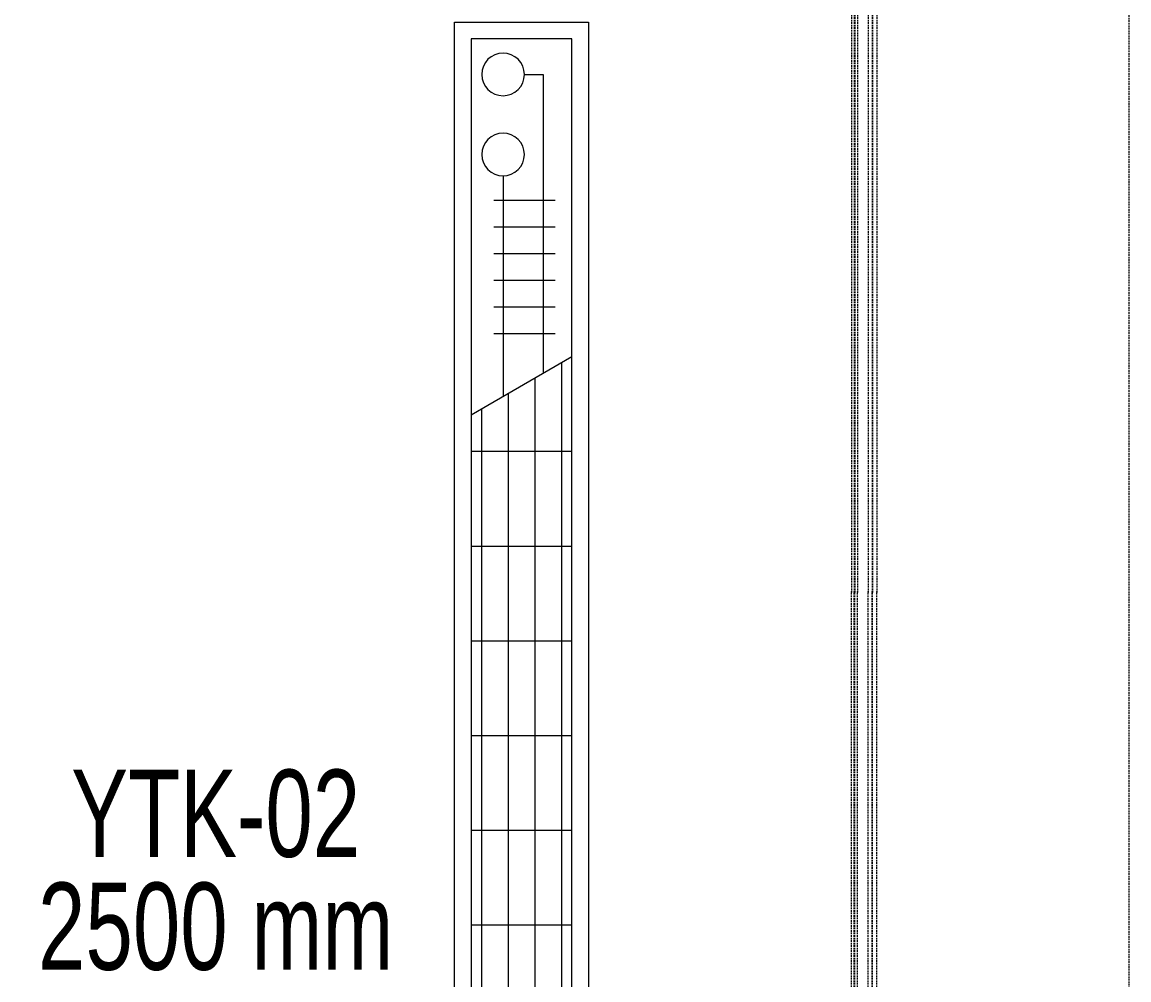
# Model space of a CAD drawing. Extents: x -1457 to 23780, y -2071 to 4205.
# Drawn here: x 10602.8 to 10767.8, y 1321.8 to 1464.6 of the extents above; entities that cross this region are included whole.
import ezdxf
from ezdxf.enums import TextEntityAlignment as Align

# ---------------------------------------------------------------- set-up
doc = ezdxf.new("R2010")
doc.units = 0
doc.header["$MEASUREMENT"] = 0
doc.linetypes.add('HIDDEN', pattern=[0.375, 0.25, -0.125])
doc.layers.get('0').update_dxf_attribs({"color": 9, "lineweight": 9})
for name, color, linetype, lineweight in [('M-TEFRIS2-015', 129, 'Continuous', 9), ('T-KONVEKTOR', 220, 'Continuous', 9), ('T-KONVEKTOR-TEXT', 241, 'Continuous', 9)]:
    doc.layers.add(name, color=color, linetype=linetype, lineweight=lineweight)
doc.styles.add('LUCIDASANS', font='arial.ttf', dxfattribs={"width": 0.8})

# ---------------------------------------------------------------- blocks, each defined once
blk = doc.blocks.new('A$C4B7F52E3')
for p, q in [((250, 89.48), (0, 89.47)), ((250, 89.47), (0, 89.48)), ((0, 89.48), (0, 69.47)), ((250, 69.47), (250, 89.47)), ((0, 69.47), (250, 69.47))]:
    blk.add_line(p, q)
at = {"color": 252, "linetype": 'Continuous'}
for p, q in [((16.61, 71.95), (16.6, 86.99)), ((30.73, 71.95), (30.72, 86.99)), ((44.85, 71.95), (44.84, 86.99)), ((58.96, 71.95), (58.96, 86.99)), ((73.08, 71.95), (73.08, 86.99)), ((87.2, 71.95), (87.2, 86.99)), ((101.32, 71.95), (101.32, 86.99)), ((115.44, 71.95), (115.44, 86.99)), ((129.56, 71.95), (129.56, 86.99)), ((143.68, 71.95), (143.68, 86.98)), ((157.8, 71.95), (157.8, 86.98)), ((171.92, 71.94), (171.92, 86.98)), ((186.04, 71.94), (186.04, 86.98))]:
    blk.add_line(p, q, dxfattribs=at)
at = {"color": 252}
for p, q in [((191.48, 71.95), (200.19, 86.99)), ((199.29, 85.44), (2.49, 85.42)), ((203.55, 84.5), (203.55, 75.36)), ((207.52, 84.5), (207.52, 75.36)), ((211.5, 84.5), (211.5, 75.36)), ((215.48, 84.5), (215.48, 75.36)), ((219.45, 84.5), (219.45, 75.36)), ((223.43, 84.5), (223.43, 75.36)), ((242.21, 82.69), (197.7, 82.69)), ((242.21, 79.91), (242.21, 82.69)), ((196.99, 81.46), (2.49, 81.45)), ((194.68, 77.48), (2.49, 77.47)), ((227.1, 76.72), (194.25, 76.73)), ((192.38, 73.51), (2.49, 73.49))]:
    blk.add_line(p, q, dxfattribs=at)
blk.add_lwpolyline([(247.51, 86.99), (247.51, 71.95), (2.49, 71.95), (2.49, 86.99)], close=True)
for centre in [(230.28, 76.72), (242.21, 76.72)]:
    blk.add_circle(centre, 3.18, dxfattribs=at)

msp = doc.modelspace()

# ---------------------------------------------------------------- linework, layer by layer
at = {"layer": 'M-TEFRIS2-015', "linetype": 'HIDDEN', "lineweight": 0}
for p, q in [((10767.79, 1989.45), (10767.8, 907.25)), ((10726.45, 1548.53), (10726.45, 1379.37)), ((10726.85, 1548.53), (10726.85, 1379.37)), ((10726.92, 1548.53), (10726.92, 1379.37)), ((10727.32, 1548.53), (10727.32, 1379.37)), ((10728.92, 1548.53), (10728.92, 1379.37)), ((10729.52, 1548.53), (10729.52, 1379.37)), ((10729.6, 1548.53), (10729.6, 1379.37)), ((10730.2, 1548.53), (10730.2, 1379.37)), ((10726.45, 1318.47), (10726.45, 1379.7)), ((10726.85, 1318.47), (10726.85, 1379.7)), ((10726.92, 1318.47), (10726.92, 1379.7)), ((10727.32, 1318.47), (10727.32, 1379.7)), ((10728.92, 1318.47), (10728.92, 1379.7)), ((10729.52, 1318.47), (10729.52, 1379.7)), ((10729.6, 1318.47), (10729.6, 1379.7)), ((10730.2, 1318.47), (10730.2, 1379.7))]:
    msp.add_line(p, q, dxfattribs=at)
at = {"layer": 'M-TEFRIS2-015', "linetype": 'HIDDEN', "lineweight": 0, "const_width": 0.2}
msp.add_lwpolyline([(7129.5, 979.76, -0.152644), (10705.5, 2076.19, -0.10573)], format="xyb", dxfattribs=at)

# ---------------------------------------------------------------- block references
at = {"layer": 'T-KONVEKTOR', "xscale": -1, "rotation": 270}
msp.add_blockref('A$C4B7F52E3', (10597.77, 1214.55), dxfattribs=at)

# ---------------------------------------------------------------- texts
at = {"layer": 'T-KONVEKTOR-TEXT', "ltscale": 0.5, "style": 'LUCIDASANS', "width": 0.7}
for s, p in [('YTK-02', (10631.65, 1346.64)), ('2500 mm', (10631.65, 1329.81))]:
    msp.add_text(s, height=13, dxfattribs=at).set_placement(p, align=Align.MIDDLE)

doc.saveas('drawing.dxf')
